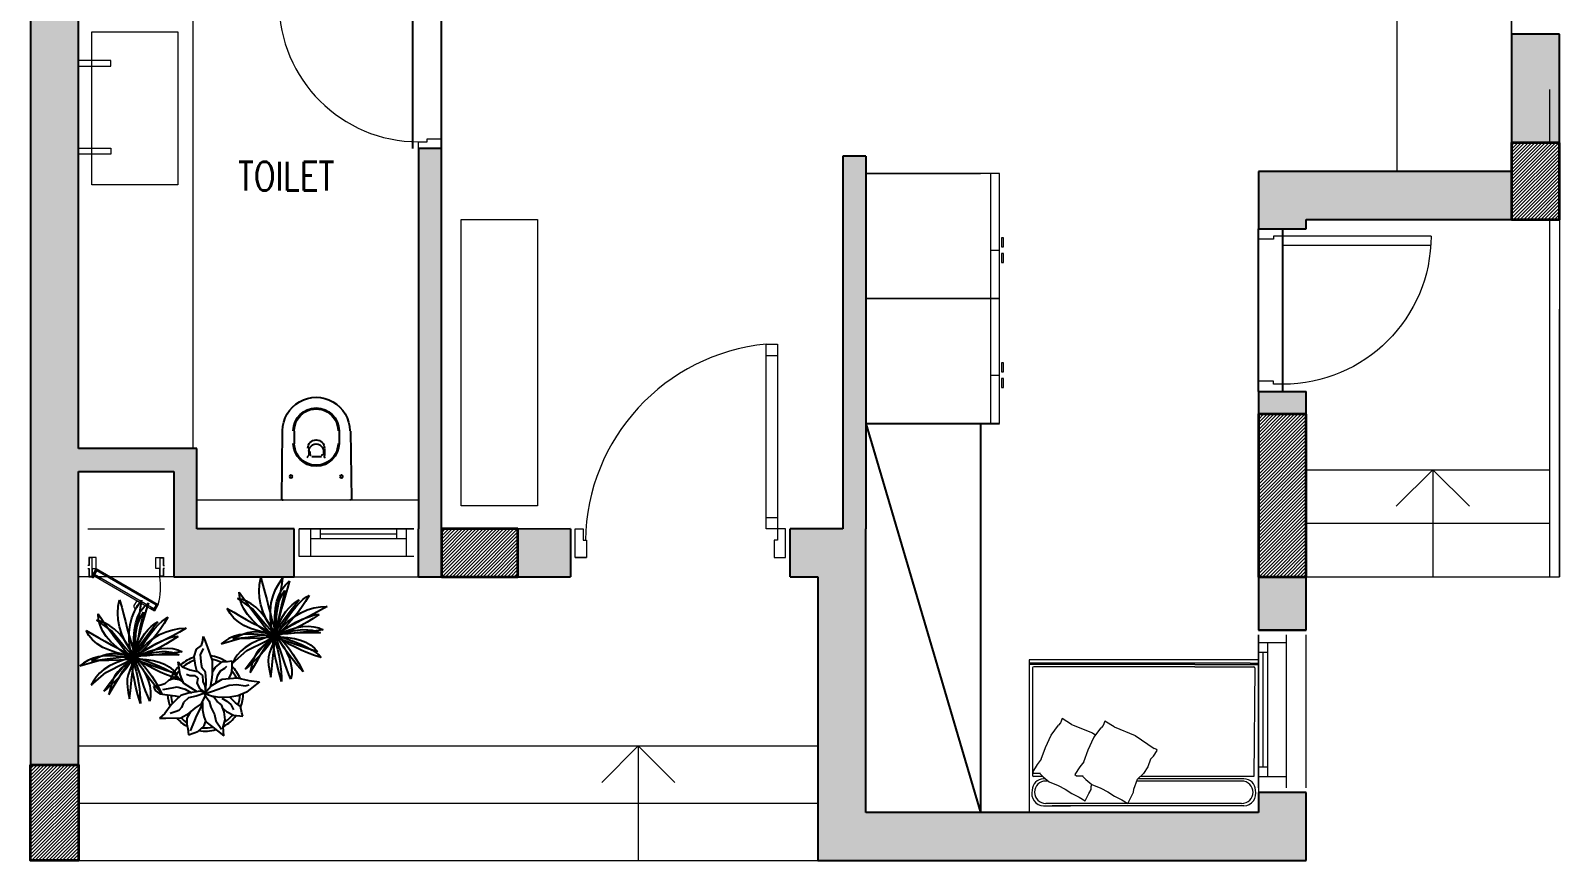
# Model space of a CAD drawing. Header units: millimetres. Extents: x 864.5 to 872.5, y 207.2 to 223.2.
# Drawn here: x 864.49 to 872.49, y 207.23 to 211.57 of the extents above; entities that cross this region are included whole.
import ezdxf

# ---------------------------------------------------------------- set-up
doc = ezdxf.new("R2010")
doc.units = ezdxf.units.MM
for name, color, linetype, lineweight in [('A-DETL', 90, 'Continuous', 9), ('A-DOOR', 2, 'Continuous', 20), ('A-FLOR', 192, 'Continuous', 0), ('S-COLS', 52, 'Continuous', 35)]:
    doc.layers.add(name, color=color, linetype=linetype, lineweight=lineweight)
for name, color, linetype in [('A-DETL-TXT', 2, 'Continuous'), ('A-FURN', 2, 'Continuous'), ('A-WALL-CMU', 4, 'Continuous'), ('A-WALL-HEAD', 9, 'Continuous'), ('CAY', 94, 'Continuous'), ('DIENHOA', 3, 'Continuous')]:
    doc.layers.add(name, color=color, linetype=linetype)
doc.styles.add('ATT', font='romans.shx')
doc.styles.add('ID_ROMANS', font='ROMANS.shx', dxfattribs={"width": 0.8})
pattern_1 = [(45, (757.347452, 209.1913), (-0.0089802561, 0.0089802561), [])]

# ---------------------------------------------------------------- blocks, each defined once
blk = doc.blocks.new('toilet')
for points in [[(34693.4, 7868), (34698.5, 7512.1)], [(35054.4, 7512.1), (35059.5, 7868)], [(34835.7, 7603.6), (34835.7, 7639.2)], [(34840.8, 7618.8), (34840.8, 7634.1)], [(34851, 7644.3), (34901.8, 7644.3)], [(34912, 7618.8), (34912, 7634.1)], [(34917.1, 7603.6), (34917.1, 7639.2)], [(34759.5, 7512.1), (34759.5, 7578.2)], [(34993.4, 7512.1), (34993.4, 7578.2)]]:
    blk.add_lwpolyline(points)
for centre in [(34741.7, 7748.5), (35006.1, 7748.5)]:
    blk.add_circle(centre, 7.63)
for centre, radius, start, end in [((34701, 7865.5), 7.63, 90.00011, 180.95565), ((35051.8, 7865.4), 7.63, 0.09331, 89.99997), ((34873.9, 7575.6), 119.5, 0.00001, 179.99999), ((34873.9, 7575.6), 114.4, 359.99999, 180.00001), ((34817.9, 7641.7), 12.7, 357.83595, 53.12434), ((34873.9, 7601), 43.2, 180, 360), ((34873.9, 7616.3), 38.1, 179.99996, 0.00004), ((34848.5, 7631.5), 7.63, 89.99986, 180.00014), ((34899.3, 7631.5), 7.63, 359.99986, 90.00014), ((34929.8, 7641.7), 12.7, 126.87566, 182.16405), ((34873.9, 7509.5), 175.4, 179.99999, 0.00001), ((34873.9, 7509.5), 119.5, 180.00001, 359.99999), ((34873.9, 7509.5), 114.4, 179.99999, 0.00001)]:
    blk.add_arc(centre, radius, start, end)
blk = doc.blocks.new('*U4')
for p, q in [((720, 120), (720, 848.6)), ((765, 850), (765, 120)), ((0, 120), (35, 120)), ((0, 120), (0, 0)), ((35, 120), (35, 75)), ((765, 120), (720, 120)), ((765, 120), (765, 75)), ((800, 120), (765, 120)), ((800, 120), (800, 0)), ((50, 0), (0, 0)), ((35, 75), (50, 75)), ((50, 75), (50, 0)), ((750, 75), (750, 0)), ((765, 75), (750, 75)), ((750, 0), (800, 0))]:
    blk.add_line(p, q)
blk.add_arc((765, 120), 730, 90, 180)
at = {"layer": 'A-WALL-HEAD'}
for p, q in [((0, 150), (800, 150)), ((0, 0), (800, 0))]:
    blk.add_line(p, q, dxfattribs=at)
blk = doc.blocks.new('*U6')
for p, q in [((720, 120), (720, 848.6)), ((765, 850), (765, 120)), ((0, 120), (35, 120)), ((0, 120), (0, 0)), ((35, 120), (35, 75)), ((765, 120), (720, 120)), ((765, 120), (765, 75)), ((800, 120), (765, 120)), ((800, 120), (800, 0)), ((50, 0), (0, 0)), ((35, 75), (50, 75)), ((50, 75), (50, 0)), ((750, 75), (750, 0)), ((765, 75), (750, 75)), ((750, 0), (800, 0))]:
    blk.add_line(p, q)
blk.add_arc((765, 120), 730, 90, 180)
at = {"layer": 'A-WALL-HEAD'}
for p, q in [((0, 120), (800, 120)), ((0, 0), (800, 0))]:
    blk.add_line(p, q, dxfattribs=at)
blk = doc.blocks.new('f')
at = {"layer": 'A-FURN', "lineweight": 9}
for p, q in [((31954.4, -57429.7), (31954.4, -58129.7)), ((32608.9, -57429.7), (31954.4, -57429.7)), ((32608.9, -58129.7), (32608.9, -57429.7)), ((31954.4, -58129.7), (32608.9, -58129.7)), ((31956.4, -58084.7), (32608.9, -58084.7)), ((32143.6, -58139.9), (32143.6, -58150.2)), ((32190.6, -58139.9), (32143.6, -58139.9)), ((32143.6, -58150.2), (32190.6, -58150.2)), ((32190.6, -58150.2), (32190.6, -58139.9)), ((32208, -58084.7), (32208, -58129.7)), ((32225.4, -58139.9), (32225.4, -58150.2)), ((32272.5, -58139.9), (32225.4, -58139.9)), ((32225.4, -58150.2), (32272.5, -58150.2)), ((32272.5, -58150.2), (32272.5, -58139.9))]:
    blk.add_line(p, q, dxfattribs=at)
blk = doc.blocks.new('Cay03_mb')
at = {"layer": 'DIENHOA'}
for p, q in [((79, 504), (119, 555)), ((119, 555), (166, 599)), ((142, 519), (119, 442)), ((166, 599), (142, 519)), ((-365, 390), (-414, 403)), ((-414, 403), (-240, 278)), ((-315, 371), (-365, 390)), ((-264, 343), (-315, 371)), ((-211, 305), (-264, 343)), ((10, 295), (25, 374)), ((25, 374), (49, 444)), ((49, 444), (79, 504)), ((97, 366), (76, 291)), ((119, 442), (97, 366)), ((-240, 278), (-88, 95)), ((-158, 252), (-211, 305)), ((-104, 184), (-158, 252)), ((-50, 98), (-104, 184)), ((0, 105), (2, 206)), ((2, 206), (10, 295)), ((56, 216), (37, 142)), ((76, 291), (56, 216)), ((147, 144), (219, 200)), ((219, 200), (291, 243)), ((364, 193), (290, 155)), ((291, 243), (363, 275)), ((363, 275), (437, 297)), ((438, 231), (364, 193)), ((437, 297), (511, 310)), ((512, 271), (438, 231)), ((511, 310), (586, 314)), ((586, 314), (512, 271)), ((-345, 5), (-400, -17)), ((-299, 20), (-345, 5)), ((-255, 27), (-299, 20)), ((-208, 28), (-255, 27)), ((-153, 22), (-208, 28)), ((-83, 10), (-153, 22)), ((-88, 95), (5, -8)), ((5, -8), (-83, 10)), ((5, -8), (-50, 98)), ((5, -8), (0, 105)), ((5, -8), (76, 75)), ((20, 68), (5, -8)), ((75, 36), (5, -8)), ((5, -8), (100, 18)), ((46, 1), (5, -8)), ((37, 142), (20, 68)), ((97, 7), (46, 1)), ((145, 77), (75, 36)), ((76, 75), (147, 144)), ((155, 12), (97, 7)), ((100, 18), (182, 37)), ((217, 117), (145, 77)), ((220, 15), (155, 12)), ((182, 37), (253, 49)), ((290, 155), (217, 117)), ((289, 17), (220, 15)), ((253, 49), (315, 54)), ((362, 19), (289, 17)), ((315, 54), (369, 53)), ((436, 19), (362, 19)), ((369, 53), (419, 47)), ((419, 47), (465, 35)), ((510, 19), (436, 19)), ((465, 35), (510, 19)), ((-400, -17), (-468, -48)), ((-468, -48), (-376, -38)), ((-376, -38), (-295, -28)), ((-295, -28), (-226, -19)), ((-226, -19), (-166, -11)), ((-166, -11), (-114, -6)), ((-166, -174), (-120, -122)), ((-120, -122), (-80, -80)), ((-75, -127), (-118, -181)), ((-114, -6), (-69, -3)), ((-80, -80), (-45, -46)), ((-33, -69), (-75, -127)), ((-69, -3), (-30, -3)), ((-45, -46), (-17, -22)), ((5, -8), (-33, -69)), ((-30, -3), (5, -8)), ((-17, -22), (5, -8)), ((5, -8), (57, -73)), ((26, -64), (5, -8)), ((5, -8), (113, -40)), ((53, -42), (5, -8)), ((47, -126), (26, -64)), ((69, -191), (47, -126)), ((107, -76), (53, -42)), ((57, -73), (100, -139)), ((100, -139), (136, -204)), ((166, -110), (107, -76)), ((113, -40), (207, -74)), ((229, -143), (166, -110)), ((207, -74), (290, -108)), ((296, -175), (229, -143)), ((290, -108), (359, -141)), ((359, -141), (417, -174)), ((-330, -387), (-271, -307)), ((-250, -318), (-291, -355)), ((-271, -307), (-216, -236)), ((-206, -276), (-250, -318)), ((-216, -236), (-166, -174)), ((-162, -231), (-206, -276)), ((-118, -181), (-162, -231)), ((91, -257), (69, -191)), ((113, -322), (91, -257)), ((135, -386), (113, -322)), ((136, -204), (163, -268)), ((163, -268), (181, -330)), ((181, -330), (190, -390)), ((367, -205), (296, -175)), ((442, -233), (367, -205)), ((417, -174), (463, -204)), ((519, -258), (442, -233)), ((463, -204), (496, -232)), ((496, -232), (519, -258)), ((-291, -355), (-330, -387)), ((158, -445), (135, -386)), ((180, -499), (158, -445)), ((190, -446), (180, -499)), ((190, -390), (190, -446))]:
    blk.add_line(p, q, dxfattribs=at)
for points in [[(24, -5), (-41, 82), (-92, 167), (-130, 249), (-156, 330), (-170, 408), (-175, 484), (-170, 559), (-157, 633)], [(-157, 633), (-132, 551), (-111, 470), (-90, 389), (-70, 309), (-49, 229), (-27, 150), (-3, 72), (24, -5)], [(-16, -27), (-38, 80), (-49, 178), (-49, 269), (-39, 353), (-19, 430), (9, 501), (45, 567), (88, 629)], [(88, 629), (75, 544), (61, 461), (46, 379), (31, 298), (16, 217), (3, 136), (-8, 55), (-16, -27)], [(-396, 474), (-348, 406), (-301, 339), (-254, 275), (-208, 212), (-162, 151), (-115, 91), (-66, 32), (-16, -27)], [(-16, -27), (-108, 39), (-187, 102), (-252, 163), (-305, 224), (-345, 285), (-374, 347), (-390, 409), (-396, 474)], [(273, 387), (228, 329), (182, 270), (138, 212), (97, 156), (60, 103), (28, 55), (2, 11), (-16, -27)], [(-16, -27), (21, 64), (57, 140), (91, 203), (125, 255), (160, 297), (195, 332), (233, 362), (273, 387)], [(24, -5), (20, 93), (20, 177), (25, 249), (34, 310), (47, 363), (65, 409), (87, 452), (113, 492)], [(113, 492), (96, 420), (79, 347), (64, 276), (50, 208), (38, 145), (30, 87), (25, 36), (24, -5)], [(384, 437), (342, 368), (298, 302), (253, 239), (206, 181), (159, 127), (113, 78), (68, 34), (24, -5)], [(24, -5), (80, 92), (134, 176), (186, 248), (234, 309), (279, 357), (319, 395), (355, 421), (384, 437)], [(-530, 290), (-458, 248), (-388, 208), (-319, 169), (-251, 131), (-183, 95), (-115, 60), (-46, 26), (24, -5)], [(24, -5), (-87, 15), (-185, 40), (-270, 68), (-344, 101), (-406, 140), (-457, 184), (-499, 233), (-530, 290)], [(497, 224), (429, 178), (362, 137), (294, 99), (227, 66), (162, 37), (100, 11), (40, -10), (-16, -27)], [(-16, -27), (75, 38), (160, 92), (237, 136), (307, 170), (368, 195), (420, 213), (463, 222), (497, 224)], [(-16, -27), (-134, -5), (-235, 5), (-322, 5), (-396, -5), (-459, -22), (-512, -46), (-558, -74), (-598, -105)], [(24, -5), (99, 30), (173, 57), (245, 77), (313, 88), (378, 92), (438, 87), (493, 74), (541, 52)], [(541, 52), (484, 43), (421, 35), (354, 28), (285, 21), (216, 14), (148, 8), (83, 2), (24, -5)], [(-598, -105), (-393, -44), (-155, -37), (-16, -27)], [(-472, -320), (-310, -179), (-98, -73), (24, -5)], [(24, -5), (-92, -35), (-188, -68), (-267, -105), (-330, -145), (-380, -187), (-418, -231), (-448, -275), (-472, -320)], [(-276, -424), (-227, -345), (-186, -276), (-150, -216), (-119, -164), (-91, -120), (-66, -82), (-41, -52), (-16, -27)], [(-16, -27), (-85, -86), (-137, -133), (-176, -173), (-204, -210), (-226, -249), (-243, -295), (-258, -352), (-276, -424)], [(24, -5), (-14, -88), (-41, -153), (-60, -205), (-70, -251), (-73, -295), (-69, -344), (-60, -402), (-45, -475)], [(-45, -475), (-34, -383), (-25, -303), (-18, -233), (-12, -173), (-6, -121), (2, -77), (11, -39), (24, -5)], [(76, -524), (49, -428), (27, -342), (9, -264), (-4, -196), (-12, -138), (-17, -90), (-18, -53), (-16, -27)], [(478, -192), (422, -176), (361, -157), (298, -135), (232, -113), (167, -89), (102, -67), (41, -45), (-16, -27)], [(-16, -27), (67, -27), (146, -33), (219, -45), (286, -63), (346, -87), (398, -117), (443, -152), (478, -192)], [(-16, -27), (8, -95), (29, -163), (44, -231), (56, -296), (65, -359), (71, -419), (74, -474), (76, -524)], [(316, -418), (251, -343), (195, -273), (147, -210), (106, -154), (74, -105), (50, -63), (33, -30), (24, -5)], [(24, -5), (75, -57), (122, -111), (164, -165), (203, -219), (237, -273), (267, -324), (294, -373), (316, -418)]]:
    blk.add_lwpolyline(points, dxfattribs=at)
blk = doc.blocks.new('12PPLT12')
at = {"color": 0, "linetype": 'ByBlock'}
for p, q in [((-0.116, 0.583), (-0.05, 0.632)), ((-0.05, 0.632), (-0.034, 0.694)), ((-0.034, 0.694), (-0.032, 0.751)), ((-0.032, 0.751), (-0.002, 0.689)), ((-0.002, 0.689), (0.044, 0.559)), ((-0.349, 0.334), (-0.362, 0.415)), ((-0.362, 0.415), (-0.303, 0.35)), ((-0.148, 0.486), (-0.116, 0.583)), ((-0.132, 0.367), (-0.148, 0.486)), ((-0.064, 0.51), (-0.026, 0.591)), ((-0.05, 0.38), (-0.064, 0.51)), ((0.044, 0.559), (0.09, 0.432)), ((0.09, 0.432), (0.09, 0.339)), ((0.134, 0.347), (0.22, 0.415)), ((0.22, 0.415), (0.291, 0.421)), ((0.291, 0.421), (0.35, 0.429)), ((0.35, 0.429), (0.348, 0.331)), ((-0.332, 0.247), (-0.349, 0.334)), ((-0.289, 0.136), (-0.332, 0.247)), ((-0.303, 0.35), (-0.208, 0.312)), ((-0.205, 0.231), (-0.251, 0.247)), ((-0.208, 0.312), (-0.105, 0.29)), ((-0.137, 0.231), (-0.205, 0.231)), ((-0.097, 0.204), (-0.137, 0.231)), ((-0.108, 0.279), (-0.132, 0.367)), ((-0.11, 0.133), (-0.097, 0.204)), ((-0.105, 0.29), (-0.037, 0.236)), ((-0.043, 0.334), (-0.05, 0.38)), ((0.003, 0.279), (-0.043, 0.334)), ((-0.037, 0.236), (-0.034, 0.158)), ((0.009, 0.169), (0.003, 0.279)), ((0.09, 0.253), (0.082, 0.174)), ((0.09, 0.339), (0.09, 0.253)), ((0.093, 0.282), (0.134, 0.347)), ((0.155, 0.228), (0.131, 0.13)), ((0.193, 0.293), (0.155, 0.228)), ((0.25, 0.328), (0.193, 0.293)), ((0.223, 0.188), (0.421, 0.204)), ((0.28, 0.353), (0.25, 0.328)), ((0.342, 0.266), (0.304, 0.19)), ((0.348, 0.331), (0.342, 0.266)), ((0.421, 0.204), (0.573, 0.171)), ((-0.671, 0.098), (-0.687, 0.095)), ((-0.687, 0.095), (-0.666, 0.036)), ((-0.59, 0.109), (-0.671, 0.098)), ((-0.666, 0.036), (-0.601, -0.005)), ((-0.536, 0.125), (-0.59, 0.109)), ((-0.563, 0.052), (-0.441, 0.074)), ((-0.487, 0.171), (-0.536, 0.125)), ((-0.425, 0.193), (-0.487, 0.171)), ((-0.441, 0.074), (-0.373, 0.084)), ((-0.346, 0.179), (-0.425, 0.193)), ((-0.373, 0.084), (-0.27, 0.057)), ((-0.292, 0.149), (-0.346, 0.179)), ((-0.229, 0.003), (-0.324, -0.027)), ((-0.194, 0.074), (-0.289, 0.136)), ((-0.27, 0.057), (-0.186, 0.006)), ((-0.069, 0.027), (-0.229, 0.003)), ((-0.108, 0.019), (-0.194, 0.074)), ((-0.01, 0.003), (-0.121, -0.038)), ((-0.069, 0.06), (-0.11, 0.133)), ((-0.01, 0.014), (-0.069, 0.06)), ((-0.002, 0.006), (-0.069, 0.027)), ((-0.034, 0.158), (-0.007, 0.101)), ((-0.018, -0.008), (0.074, 0.098)), ((-0.01, -0.005), (0.169, 0.055)), ((0.003, 0.017), (-0.01, 0.014)), ((0.003, -0.029), (-0.01, 0.003)), ((-0.007, 0.101), (0.003, 0.017)), ((0.006, 0.027), (0.009, 0.169)), ((0.082, 0.174), (0.061, 0.082)), ((0.074, 0.098), (0.223, 0.188)), ((0.169, 0.055), (0.315, 0.109)), ((0.315, 0.109), (0.413, 0.117)), ((0.413, 0.117), (0.524, 0.101)), ((0.545, 0.017), (0.429, -0.032)), ((0.524, 0.101), (0.578, 0.114)), ((0.613, 0.074), (0.545, 0.017)), ((0.573, 0.171), (0.716, 0.152)), ((0.716, 0.152), (0.613, 0.074)), ((-0.601, -0.005), (-0.503, -0.021)), ((-0.452, -0.152), (-0.536, -0.268)), ((-0.503, -0.021), (-0.4, -0.032)), ((-0.395, -0.094), (-0.452, -0.152)), ((-0.4, -0.032), (-0.357, -0.04)), ((-0.324, -0.027), (-0.395, -0.094)), ((-0.316, -0.187), (-0.352, -0.227)), ((-0.292, -0.122), (-0.316, -0.187)), ((-0.224, -0.059), (-0.292, -0.122)), ((-0.121, -0.038), (-0.224, -0.059)), ((-0.213, -0.263), (-0.135, -0.195)), ((-0.135, -0.195), (-0.053, -0.14)), ((-0.119, -0.304), (-0.04, -0.148)), ((-0.053, -0.14), (0.003, -0.029)), ((-0.037, -0.122), (-0.04, -0.219)), ((0.082, -0.038), (-0.018, -0.008)), ((-0.007, -0.024), (0.05, -0.105)), ((0.05, -0.105), (0.071, -0.181)), ((0.071, -0.181), (0.12, -0.282)), ((0.188, -0.054), (0.082, -0.038)), ((0.112, -0.051), (0.09, -0.043)), ((0.155, -0.108), (0.112, -0.051)), ((0.212, -0.152), (0.155, -0.108)), ((0.323, -0.051), (0.188, -0.054)), ((0.247, -0.246), (0.212, -0.152)), ((0.215, -0.062), (0.282, -0.103)), ((0.234, -0.2), (0.277, -0.241)), ((0.282, -0.103), (0.334, -0.146)), ((0.429, -0.032), (0.323, -0.051)), ((0.396, -0.124), (0.326, -0.054)), ((0.334, -0.146), (0.372, -0.217)), ((0.464, -0.176), (0.396, -0.124)), ((0.48, -0.257), (0.464, -0.176)), ((-0.536, -0.268), (-0.606, -0.328)), ((-0.606, -0.328), (-0.522, -0.328)), ((-0.522, -0.328), (-0.324, -0.325)), ((-0.387, -0.241), (-0.465, -0.268)), ((-0.352, -0.227), (-0.387, -0.241)), ((-0.324, -0.325), (-0.213, -0.263)), ((-0.244, -0.33), (-0.247, -0.406)), ((-0.193, -0.236), (-0.244, -0.33)), ((-0.199, -0.494), (-0.139, -0.358)), ((-0.139, -0.358), (-0.119, -0.304)), ((-0.04, -0.219), (-0.021, -0.308)), ((-0.021, -0.308), (0.006, -0.376)), ((-0.017, -0.432), (0.003, -0.378)), ((0.006, -0.376), (0.074, -0.428)), ((0.12, -0.282), (0.139, -0.363)), ((0.139, -0.363), (0.212, -0.474)), ((0.236, -0.444), (0.261, -0.349)), ((0.261, -0.349), (0.247, -0.246)), ((0.277, -0.241), (0.372, -0.287)), ((0.372, -0.287), (0.494, -0.301)), ((0.494, -0.301), (0.48, -0.257)), ((-0.247, -0.406), (-0.233, -0.471)), ((-0.233, -0.471), (-0.222, -0.551)), ((-0.222, -0.551), (-0.148, -0.522)), ((-0.148, -0.522), (-0.102, -0.503)), ((-0.102, -0.503), (-0.017, -0.432)), ((0.074, -0.428), (0.158, -0.496)), ((0.158, -0.496), (0.242, -0.561)), ((0.242, -0.561), (0.236, -0.444))]:
    blk.add_line(p, q, dxfattribs=at)
for radius, start, end in [(0.5, 107.123, 130.9816), (0.458, 107.9864, 130.5771), (0.5, 56.9563, 82.295), (0.458, 62.6899, 79.5345), (0.5, 134.8021, 159.1804), (0.458, 138.4756, 155.3347), (0.458, 26.2761, 41.1349), (0.5, 22.9768, 45.8473), (0.5, 182.503, 200.4563), (0.458, 183.2699, 197.4002), (0.458, 340.6559, 357.5057), (0.5, 338.5862, 359.7442), (0.5, 220.6606, 241.3393), (0.458, 225.0835, 237.5023), (0.5, 298.3455, 324.4541), (0.458, 303.3868, 322.0756), (0.5, 259.7038, 286.1281), (0.458, 264.1886, 282.4028)]:
    blk.add_arc((0, 0), radius, start, end, dxfattribs=at)
at = {"color": 0, "linetype": 'ByBlock', "style": 'ATT'}
for tag, p, flags in [('ITEM', (-1, -3.25), 3), ('ROOM_NUMBER', (-1, -4.583), 1)]:
    blk.add_attdef(tag, p, '', height=1, dxfattribs=dict(at, flags=flags))
blk = doc.blocks.new('sofa')
at = {"layer": 'A-FURN', "lineweight": 9}
for p, q in [((-120.5821, 134.3595), (-120.5821, 133.1595)), ((-119.7821, 134.3595), (-120.5821, 134.3595)), ((-120.3927, 134.2875), (-120.3927, 134.3349)), ((-120.3706, 134.3409), (-120.3867, 134.3409)), ((-120.3749, 134.3345), (-120.3752, 134.2994)), ((-120.3695, 134.3425), (-120.3749, 134.3345)), ((-120.3292, 134.3179), (-120.3695, 134.3425)), ((-119.8241, 134.3409), (-120.3668, 134.3409)), ((-119.8181, 133.4927), (-119.8181, 134.3349)), ((-119.8061, 133.4927), (-119.8061, 134.3595)), ((-119.8001, 133.2036), (-119.8001, 134.3595)), ((-119.7821, 133.1595), (-119.7821, 134.3595)), ((-120.5461, 134.2835), (-120.5461, 134.1433)), ((-120.5341, 133.2703), (-120.5341, 134.2715)), ((-120.4214, 134.2538), (-120.4407, 134.208)), ((-120.3942, 134.286), (-120.4214, 134.2538)), ((-120.4167, 134.2594), (-120.4167, 134.2715)), ((-120.4047, 134.2736), (-120.4047, 134.2835)), ((-120.3942, 134.286), (-120.3752, 134.3048)), ((-120.3023, 134.2961), (-120.3292, 134.3179)), ((-120.3023, 134.2961), (-120.2404, 134.2741)), ((-120.2404, 134.2741), (-120.1758, 134.2439)), ((-120.1758, 134.2439), (-120.1248, 134.2057)), ((-120.5461, 133.2583), (-120.5461, 134.2394)), ((-120.4598, 134.1704), (-120.4817, 134.1354)), ((-120.4407, 134.208), (-120.4598, 134.1704)), ((-120.1114, 134.1948), (-120.1248, 134.2057)), ((-120.1199, 134.1382), (-120.0898, 134.1866)), ((-120.0898, 134.1866), (-120.1114, 134.1948)), ((-120.5009, 134.0978), (-120.52, 134.0655)), ((-120.4954, 134.1085), (-120.5009, 134.0978)), ((-120.4817, 134.1354), (-120.4954, 134.1085)), ((-120.4079, 134.063), (-120.3889, 134.0817)), ((-120.3886, 134.1114), (-120.3889, 134.0763)), ((-120.3832, 134.1195), (-120.3886, 134.1114)), ((-120.3429, 134.0949), (-120.3832, 134.1195)), ((-120.316, 134.0731), (-120.3429, 134.0949)), ((-120.1199, 134.1382), (-120.1639, 134.0278)), ((-120.52, 134.0655), (-120.4823, 134.0463)), ((-120.4823, 134.0463), (-120.4608, 134.0354)), ((-120.4608, 134.0354), (-120.4446, 134.0352)), ((-120.4351, 134.0308), (-120.4544, 133.985)), ((-120.4446, 134.0352), (-120.4346, 134.0315)), ((-120.4079, 134.063), (-120.4351, 134.0308)), ((-120.316, 134.0731), (-120.2541, 134.0511)), ((-120.2541, 134.0511), (-120.1895, 134.0209)), ((-120.1895, 134.0209), (-120.1385, 133.9827)), ((-120.1639, 134.0278), (-120.1757, 134.0106)), ((-120.4735, 133.9473), (-120.4954, 133.9124)), ((-120.4544, 133.985), (-120.4735, 133.9473)), ((-120.1251, 133.9718), (-120.1385, 133.9827)), ((-120.1336, 133.9152), (-120.1035, 133.9636)), ((-120.1035, 133.9636), (-120.1251, 133.9718)), ((-120.5146, 133.8747), (-120.5337, 133.8425)), ((-120.5337, 133.8425), (-120.496, 133.8233)), ((-120.5091, 133.8855), (-120.5146, 133.8747)), ((-120.4954, 133.9124), (-120.5091, 133.8855)), ((-120.1336, 133.9152), (-120.1776, 133.8048)), ((-120.496, 133.8233), (-120.4745, 133.8124)), ((-120.4745, 133.8124), (-120.4583, 133.8122)), ((-120.4583, 133.8122), (-120.4072, 133.793)), ((-120.4167, 133.2474), (-120.4167, 133.7966)), ((-120.3777, 133.7603), (-120.4072, 133.793)), ((-120.4047, 133.2354), (-120.4047, 133.7902)), ((-120.3927, 133.1841), (-120.3927, 133.777)), ((-120.3428, 133.7385), (-120.3777, 133.7603)), ((-120.1776, 133.8048), (-120.2458, 133.7054)), ((-120.3024, 133.7247), (-120.3428, 133.7385)), ((-120.3024, 133.7247), (-120.2863, 133.7084)), ((-120.2863, 133.7084), (-120.2567, 133.6893)), ((-120.2567, 133.6893), (-120.2513, 133.6919)), ((-120.2513, 133.6919), (-120.2458, 133.7054)), ((-119.8181, 133.4927), (-119.8181, 133.2036)), ((-119.8061, 133.4927), (-119.8061, 133.2036)), ((-120.5461, 133.2354), (-120.5461, 133.2583)), ((-120.5341, 133.2474), (-120.5341, 133.2703)), ((-119.8181, 133.2036), (-119.8181, 133.1841)), ((-119.8061, 133.2036), (-119.8061, 133.1595)), ((-119.8001, 133.2036), (-119.8001, 133.1595)), ((-119.7821, 133.1595), (-120.5821, 133.1595)), ((-119.8241, 133.1781), (-120.3927, 133.1841))]:
    blk.add_line(p, q, dxfattribs=at)
for centre, radius, start, end in [((-120.482, 134.2818), 0.0641, 74.29638, 178.50148), ((-120.4741, 134.2715), 0.06, 91.38733, 180), ((-120.4754, 134.3255), 0.006, 88.61267, 91.38733), ((-120.4767, 134.2715), 0.06, 0, 88.61267), ((-120.4647, 134.2835), 0.06, 0, 90), ((-120.3867, 134.3349), 0.006, 90, 180), ((-119.8241, 134.3349), 0.006, 0, 90), ((-120.482, 133.2371), 0.0641, 181.49852, 285.70362), ((-120.4741, 133.2474), 0.06, 180, 270), ((-120.4767, 133.2474), 0.06, 270, 0), ((-120.4647, 133.2354), 0.06, 270, 0), ((-119.8241, 133.1841), 0.006, 270, 0), ((-119.8241, 133.1841), 0.006, 270, 0)]:
    blk.add_arc(centre, radius, start, end, dxfattribs=at)

msp = doc.modelspace()

# ---------------------------------------------------------------- hatches: boundary and pattern name
at = {"layer": 'A-FLOR'}
h = msp.add_hatch(dxfattribs=at)
h.set_pattern_fill('ANSI31', color=256, scale=0.004)
h.set_pattern_definition(pattern_1)
h.paths.add_polyline_path([(872.4923, 210.9851), (872.2423, 210.9851), (872.2423, 210.5851), (872.4923, 210.5851)])
h = msp.add_hatch(dxfattribs=at)
h.set_pattern_fill('ANSI31', color=256, scale=0.004)
h.set_pattern_definition(pattern_1)
h.paths.add_polyline_path([(871.1673, 209.5651), (870.9173, 209.5651), (870.9173, 208.7151), (871.1673, 208.7151)])
h = msp.add_hatch(dxfattribs=at)
h.set_pattern_fill('ANSI31', color=256, scale=0.004)
h.set_pattern_definition(pattern_1)
h.paths.add_polyline_path([(867.0423, 208.9651), (866.6423, 208.9651), (866.6423, 208.7151), (867.0423, 208.7151)])
h = msp.add_hatch(dxfattribs=at)
h.set_pattern_fill('ANSI31', color=256, scale=0.004)
h.set_pattern_definition(pattern_1)
h.paths.add_polyline_path([(864.4923, 207.7301), (864.7423, 207.7301), (864.7423, 207.2301), (864.4923, 207.2301)])
at = {"layer": 'A-WALL-HEAD', "true_color": 0x636466}
h = msp.add_hatch(color=251, dxfattribs=at)
h.dxf.hatch_style = 1
h.paths.add_polyline_path([(865.3623, 220.9551), (865.4923, 220.9551), (865.4923, 221.2051), (865.2423, 221.2051), (865.2423, 220.9551), (865.2423, 220.4551), (864.7423, 220.4551), (864.7423, 220.9551), (864.7423, 221.2051), (864.7423, 223.2301), (864.4923, 223.2301), (864.4923, 216.7051), (864.7423, 216.7051), (864.7423, 216.9654), (864.7423, 220.3351), (865.3623, 220.3351)])
h.paths.add_polyline_path([(867.3523, 221.2051), (867.0422, 221.2051), (867.0422, 220.9551), (867.3523, 220.9551)])
h.paths.add_polyline_path([(866.6422, 221.2051), (866.5423, 221.2051), (866.5423, 220.9551), (866.6422, 220.9551)])
h.paths.add_polyline_path([(872.4923, 221.2051), (871.2923, 221.2051), (871.2923, 220.9551), (871.9223, 220.9551), (872.0423, 220.9551), (872.2423, 220.9551), (872.2423, 220.7151), (872.2423, 220.5851), (872.2423, 219.5051), (872.2423, 219.2851), (872.4923, 219.2851), (872.4923, 219.5051)])
h.paths.add_polyline_path([(870.7923, 221.2051), (870.6023, 221.2051), (870.6023, 220.9551), (870.7923, 220.9551)])
h.paths.add_polyline_path([(872.4923, 216.8051), (872.4923, 217.0351), (872.2423, 217.0351), (872.2423, 216.8051), (872.2423, 215.3551), (872.4923, 215.3551)])
h.paths.add_polyline_path([(872.4923, 214.7551), (872.2423, 214.7551), (872.2423, 213.8051), (872.4923, 213.8051)])
h.paths.add_polyline_path([(864.7423, 216.1051), (864.4923, 216.1051), (864.4923, 212.5051), (864.7423, 212.5051)])
h.paths.add_polyline_path([(866.5423, 212.1551), (864.7423, 212.1551), (864.7423, 211.9051), (866.5423, 211.9051)])
h.paths.add_polyline_path([(872.4923, 211.5551), (872.2423, 211.5551), (872.2423, 210.9851), (872.4923, 210.9851)])
h.paths.add_polyline_path([(872.2423, 210.8351), (870.9173, 210.8351), (870.9173, 210.7151), (870.9173, 210.5351), (871.0448, 210.5351), (871.1673, 210.5351), (871.1673, 210.5851), (872.2423, 210.5851)])
h.paths.add_polyline_path([(871.1673, 209.6851), (870.9173, 209.6851), (870.9173, 209.5651), (871.1673, 209.5651)], flags=17)
h.paths.add_polyline_path([(871.1673, 208.7151), (870.9173, 208.7151), (870.9173, 208.4351), (871.1673, 208.4351)], flags=17)
h.paths.add_polyline_path([(871.1673, 207.5851), (870.9173, 207.5851), (870.9173, 207.4801), (868.8623, 207.4801), (868.8623, 208.9651), (868.8623, 209.5251), (868.8623, 210.9151), (868.7423, 210.9151), (868.7423, 210.8251), (868.7423, 208.9651), (868.4673, 208.9651), (868.4673, 208.7151), (868.6123, 208.7151), (868.6123, 207.2301), (871.1673, 207.2301)])
h.paths.add_polyline_path([(867.3174, 208.9651), (867.0423, 208.9647), (867.0423, 208.7151), (867.3174, 208.7151)])
h.paths.add_polyline_path([(865.8723, 208.9651), (865.3623, 208.9651), (865.3623, 209.3851), (864.7423, 209.3851), (864.7423, 211.9051), (864.4923, 211.9051), (864.4923, 207.7301), (864.7423, 207.7301), (864.7423, 208.7151), (864.7423, 209.2651), (865.2423, 209.2651), (865.2423, 208.9651), (865.2423, 208.9651), (865.2423, 208.7151), (865.8723, 208.7151)])
h.paths.add_polyline_path([(866.6423, 210.956), (866.5223, 210.9557), (866.5223, 208.9651), (866.5223, 208.7151), (866.6423, 208.7151), (866.6423, 208.9651)])
h.paths.add_polyline_path([(866.6423, 211.9051), (866.5423, 211.9051), (866.5223, 211.9051), (866.5223, 211.756), (866.6423, 211.756)])
h.paths.add_polyline_path([(867.0423, 212.1551), (867.0423, 211.9051)])

# ---------------------------------------------------------------- linework, layer by layer
msp.add_line((868.8623, 209.5161), (869.5623, 209.5161))
at = {"layer": 'A-DETL'}
for p, q in [((872.2423, 213.7801), (872.2423, 211.5551)), ((872.2423, 211.5551), (872.2423, 213.7801)), ((872.4423, 210.9851), (872.4423, 211.2651)), ((872.4423, 208.7151), (872.4423, 210.5851)), ((872.4923, 210.5851), (872.4923, 208.7151)), ((872.4923, 208.7151), (872.4923, 210.1151)), ((868.3414, 208.9651), (868.3414, 209.932)), ((868.3414, 209.932), (868.4007, 209.932)), ((868.4007, 209.932), (868.4007, 208.9058)), ((868.3414, 209.8726), (868.4007, 209.8726)), ((871.1673, 209.2751), (872.4423, 209.2751)), ((871.8298, 209.2751), (871.6385, 209.0838)), ((871.8298, 209.2751), (871.8298, 208.7151)), ((871.8298, 209.2751), (872.0211, 209.0838)), ((864.7923, 208.9651), (865.1923, 208.9651)), ((866.4973, 208.9651), (865.8973, 208.9651)), ((865.8973, 208.8201), (865.8973, 208.9651)), ((865.8973, 208.9651), (866.4973, 208.9651)), ((865.9573, 208.9651), (865.9573, 208.8201)), ((866.0073, 208.9651), (866.0073, 208.9151)), ((866.4073, 208.9651), (866.4073, 208.9151)), ((866.4573, 208.9651), (866.4573, 208.8201)), ((867.3423, 208.8151), (867.3423, 208.9651)), ((867.3423, 208.9651), (867.3839, 208.9651)), ((867.3839, 208.9651), (867.3839, 208.9058)), ((868.3414, 209.0245), (868.4007, 209.0245)), ((868.4423, 208.9651), (868.3414, 208.9651)), ((868.4423, 208.8151), (868.4423, 208.9651)), ((871.1673, 208.9951), (872.4423, 208.9951)), ((865.9573, 208.9151), (866.4573, 208.9151)), ((866.0073, 208.9401), (866.4073, 208.9401)), ((867.3839, 208.9058), (867.4017, 208.9058)), ((867.4017, 208.9058), (867.4017, 208.8151)), ((868.3829, 208.9058), (868.3829, 208.8151)), ((868.4007, 208.9058), (868.3829, 208.9058)), ((864.8363, 208.8151), (864.7963, 208.8151)), ((864.7963, 208.8151), (864.7963, 208.7751)), ((864.8143, 208.8131), (864.7983, 208.8131)), ((864.7983, 208.8131), (864.7983, 208.7731)), ((864.8143, 208.7171), (864.8143, 208.8131)), ((864.8363, 208.7576), (864.8363, 208.8151)), ((865.1483, 208.7576), (865.1483, 208.8151)), ((865.1483, 208.8151), (865.1883, 208.8151)), ((865.1703, 208.7171), (865.1703, 208.8131)), ((865.1703, 208.8131), (865.1863, 208.8131)), ((865.1863, 208.8131), (865.1863, 208.7731)), ((865.1883, 208.8151), (865.1883, 208.7751)), ((866.4973, 208.8201), (865.8973, 208.8201)), ((867.3423, 208.8151), (867.4017, 208.8151)), ((867.4017, 208.8151), (867.3423, 208.8151)), ((868.3829, 208.8151), (868.4423, 208.8151)), ((864.7983, 208.7731), (864.7923, 208.7731)), ((864.7923, 208.7571), (864.7983, 208.7571)), ((864.7963, 208.7551), (864.7963, 208.7151)), ((864.7983, 208.7571), (864.7983, 208.7171)), ((864.8163, 208.723), (864.8363, 208.7576)), ((864.8163, 208.7151), (864.8163, 208.7576)), ((864.8163, 208.7576), (864.8363, 208.7576)), ((864.8363, 208.7576), (864.8163, 208.723)), ((865.1407, 208.5355), (864.8163, 208.723)), ((864.8218, 208.7245), (864.8378, 208.7522)), ((864.8616, 208.7015), (864.8218, 208.7245)), ((864.8272, 208.7259), (864.8392, 208.7467)), ((864.8392, 208.7467), (864.8272, 208.7259)), ((865.1378, 208.5464), (864.8272, 208.7259)), ((864.8272, 208.7259), (864.8636, 208.7049)), ((864.8363, 208.7576), (865.1607, 208.5702)), ((864.8378, 208.7522), (864.8776, 208.7292)), ((864.8392, 208.7467), (865.1498, 208.5672)), ((864.8756, 208.7257), (864.8392, 208.7467)), ((864.8776, 208.7292), (864.8756, 208.7257)), ((865.1683, 208.7576), (865.1483, 208.7576)), ((865.1683, 208.7151), (865.1683, 208.7576)), ((865.1863, 208.7731), (865.1923, 208.7731)), ((865.1923, 208.7571), (865.1863, 208.7571)), ((865.1863, 208.7571), (865.1863, 208.7171)), ((865.1883, 208.7551), (865.1883, 208.7151)), ((865.2423, 208.7151), (864.7423, 208.7151)), ((864.7963, 208.7151), (864.8163, 208.7151)), ((864.7983, 208.7171), (864.8143, 208.7171)), ((864.8128, 208.7119), (864.8226, 208.7119)), ((864.8178, 208.7172), (864.8178, 208.7074)), ((864.8636, 208.7049), (864.8616, 208.7015)), ((865.1883, 208.7151), (865.1683, 208.7151)), ((865.1863, 208.7171), (865.1703, 208.7171)), ((865.8723, 208.7151), (866.5223, 208.7151)), ((871.1673, 208.7151), (872.4923, 208.7151)), ((872.4423, 208.7151), (872.4923, 208.7151)), ((865.0477, 208.5892), (865.0333, 208.5647)), ((865.0505, 208.5546), (865.0651, 208.5792)), ((865.1154, 208.5917), (865.1134, 208.5882)), ((865.1134, 208.5882), (865.1498, 208.5672)), ((865.1552, 208.5687), (865.1154, 208.5917)), ((865.1498, 208.5672), (865.1378, 208.5464)), ((865.1498, 208.5672), (865.1378, 208.5464)), ((865.1392, 208.541), (865.1552, 208.5687)), ((865.1607, 208.5702), (865.1407, 208.5355)), ((865.1221, 208.5555), (865.1201, 208.552)), ((865.1201, 208.552), (865.1392, 208.541)), ((865.1378, 208.5464), (865.1221, 208.5555)), ((870.9173, 208.4101), (870.9173, 207.6101)), ((870.9173, 207.6101), (870.9173, 208.4101)), ((871.0623, 208.4101), (871.0623, 207.6101)), ((871.1673, 207.6101), (871.1673, 208.4101)), ((870.9173, 208.3701), (871.0623, 208.3701)), ((870.9173, 208.3201), (870.9673, 208.3201)), ((870.9423, 207.7201), (870.9423, 208.3201)), ((870.9673, 207.6701), (870.9673, 208.3701)), ((864.7423, 207.8301), (868.6122, 207.8301)), ((867.6722, 207.8301), (867.4809, 207.6388)), ((867.6722, 207.8301), (867.6722, 207.2301)), ((867.6722, 207.8301), (867.8636, 207.6388)), ((870.9173, 207.7201), (870.9673, 207.7201)), ((870.9173, 207.6701), (871.0623, 207.6701)), ((864.7423, 207.5301), (868.6122, 207.5301)), ((864.7423, 207.2301), (868.6122, 207.2301))]:
    msp.add_line(p, q, dxfattribs=at)
msp.add_circle((864.8178, 208.7119), 0.003, dxfattribs=at)
for centre, radius, start, end in [((868.4423, 208.8901), 1.0468, 95.53358, 179.14471), ((864.7983, 208.6619), 0.3738, 345.79459, 8.18915), ((865.0419, 208.5596), 0.01, 149.45249, 239.45249), ((865.0419, 208.5596), 0.01, 239.45249, 329.45249)]:
    msp.add_arc(centre, radius, start, end, dxfattribs=at)
at = {"layer": 'A-FURN', "lineweight": 9}
for p, q in [((871.6423, 213.2851), (871.6423, 210.8351)), ((865.3423, 209.3851), (865.3423, 211.9051)), ((868.8623, 210.8251), (869.4623, 210.8251)), ((866.5223, 209.1151), (865.3623, 209.1151))]:
    msp.add_line(p, q, dxfattribs=at)
at = {"layer": 'A-FURN'}
for p in [(868.8623, 209.5161), (869.4623, 209.5161)]:
    msp.add_line(p, (869.4623, 207.4801), dxfattribs=at)
at = {"layer": 'A-FURN', "lineweight": 9}
for points in [[(864.8123, 211.5661), (865.2623, 211.5661), (865.2623, 210.7661), (864.8123, 210.7661)], [(864.7423, 211.387), (864.9123, 211.387), (864.9123, 211.417), (864.7423, 211.417)], [(864.7423, 210.957), (864.9123, 210.957), (864.9123, 210.927), (864.7423, 210.927)], [(866.7448, 210.5851), (867.1448, 210.5851), (867.1448, 209.0851), (866.7448, 209.0851)]]:
    msp.add_lwpolyline(points, close=True, dxfattribs=at)
at = {"layer": 'A-WALL-CMU', "linetype": 'Continuous'}
for p, q in [((864.4923, 211.9137), (864.4923, 207.7301)), ((864.7423, 209.3851), (864.7423, 211.9051)), ((872.2423, 211.5551), (872.2423, 211.5551)), ((872.4923, 211.5551), (872.2423, 211.5551)), ((872.2423, 211.5551), (872.2423, 210.8351)), ((872.4923, 211.5551), (872.4923, 211.5551)), ((872.4923, 210.5851), (872.4923, 211.5551)), ((866.6423, 210.956), (866.5223, 210.9557)), ((866.5223, 210.9557), (866.5223, 208.9651)), ((866.6423, 208.9651), (866.6423, 210.956)), ((868.7423, 210.9151), (868.7423, 210.8251)), ((868.8623, 210.9151), (868.7423, 210.9151)), ((868.8623, 210.9151), (868.8623, 208.9651)), ((868.7423, 210.8251), (868.7423, 208.9651)), ((872.2423, 210.8351), (870.9173, 210.8351)), ((870.9173, 210.8351), (870.9173, 210.7151)), ((870.9173, 210.7151), (870.9173, 210.7151)), ((870.9173, 210.7151), (870.9173, 210.5351)), ((871.1673, 210.5351), (871.1673, 210.5851)), ((871.1673, 210.5851), (872.4923, 210.5851)), ((870.9173, 210.5351), (871.1673, 210.5351)), ((870.9173, 209.6851), (870.9173, 208.8351)), ((870.9173, 209.6851), (871.1673, 209.6851)), ((871.1673, 208.7151), (871.1673, 209.6851)), ((865.3623, 209.3851), (864.7423, 209.3851)), ((865.3623, 208.9651), (865.3623, 209.3851)), ((864.7423, 208.7151), (864.7423, 209.2651)), ((864.7423, 209.2651), (865.2423, 209.2651)), ((865.2423, 209.2651), (865.2423, 208.9651)), ((865.2423, 208.9651), (865.2423, 208.7151)), ((865.8723, 208.9651), (865.3623, 208.9651)), ((865.8723, 208.7151), (865.8723, 208.9651)), ((866.5223, 208.7151), (866.5223, 208.9651)), ((867.3174, 208.9651), (866.7423, 208.9643)), ((867.3174, 208.9651), (867.3174, 208.7151)), ((868.7423, 208.9651), (868.4673, 208.9651)), ((868.4673, 208.7151), (868.4673, 208.9651)), ((868.8623, 207.4801), (868.8623, 208.9651)), ((868.8623, 208.9651), (868.8623, 208.9651)), ((864.7423, 207.2301), (864.7423, 208.7151)), ((865.2423, 208.7151), (865.8723, 208.7151)), ((866.5223, 208.7151), (866.6422, 208.7151)), ((866.6423, 208.7151), (867.0423, 208.7151)), ((867.0423, 208.7151), (867.3174, 208.7151)), ((868.4673, 208.7151), (868.6123, 208.7151)), ((868.6123, 208.7151), (868.6123, 207.2301)), ((870.9173, 208.7151), (870.9173, 208.4351)), ((871.1673, 208.4351), (871.1673, 208.7151)), ((870.9173, 208.4351), (871.1673, 208.4351)), ((871.1673, 208.4351), (870.9173, 208.4351)), ((871.1673, 207.5851), (870.9173, 207.5851)), ((870.9173, 207.5851), (870.9173, 207.4801)), ((871.1673, 207.2301), (871.1673, 207.5851)), ((870.9173, 207.4801), (868.8623, 207.4801)), ((864.4923, 207.2301), (864.7423, 207.2301)), ((868.6123, 207.2301), (871.1673, 207.2301))]:
    msp.add_line(p, q, dxfattribs=at)
at = {"layer": 'S-COLS'}
for points in [[(872.4923, 210.9851), (872.2423, 210.9851), (872.2423, 210.5851), (872.4923, 210.5851)], [(872.4923, 210.9851), (872.2423, 210.9851), (872.2423, 210.5851), (872.4923, 210.5851)], [(871.1673, 209.5651), (870.9173, 209.5651), (870.9173, 208.7151), (871.1673, 208.7151)], [(871.1673, 209.5651), (870.9173, 209.5651), (870.9173, 208.7151), (871.1673, 208.7151)], [(867.0423, 208.9651), (866.6423, 208.9651), (866.6423, 208.7151), (867.0423, 208.7151)], [(867.0423, 208.9651), (866.6423, 208.9651), (866.6423, 208.7151), (867.0423, 208.7151)], [(864.4923, 207.7301), (864.7423, 207.7301), (864.7423, 207.2301), (864.4923, 207.2301)], [(864.4923, 207.7301), (864.7423, 207.7301), (864.7423, 207.2301), (864.4923, 207.2301)]]:
    msp.add_lwpolyline(points, close=True, dxfattribs=at)

# ---------------------------------------------------------------- block references
at = {"xscale": 0.001, "yscale": 0.001, "zscale": 0.001, "rotation": 90}
for p in [(811.4326, 178.2162), (811.4326, 177.5617)]:
    msp.add_blockref('f', p, dxfattribs=at)
at = {"rotation": 90}
msp.add_blockref('sofa', (1004.0768, 328.0622), dxfattribs=at)
at = {"layer": 'A-DOOR'}
for name, p, xscale, yscale, zscale, rotation in [('*U4', (866.6423, 210.956), 0.001, 0.001, 0.001, 90.00000000000001), ('*U6', (870.9173, 209.6851), -0.0010625, 0.0010625, 0.0010625, 270)]:
    msp.add_blockref(name, p, dxfattribs=dict(at, xscale=xscale, yscale=yscale, zscale=zscale, rotation=rotation))
at = {"layer": 'A-FURN', "lineweight": 9, "xscale": -0.001, "yscale": 0.001, "zscale": 0.001, "rotation": 180}
msp.add_blockref('toilet', (831.1128, 216.9883), dxfattribs=at)
at = {"layer": 'CAY'}
for name, p, xscale, yscale, zscale in [('Cay03_mb', (865.77, 208.4125), 0.00046875, 0.00046875, 0.00046875), ('Cay03_mb', (865.0311, 208.2979), 0.00046875, 0.00046875, 0.00046875), ('12PPLT12', (865.4073, 208.1047), 0.3957386673797647, 0.3957386673797647, 0.3957386673797647)]:
    msp.add_blockref(name, p, dxfattribs=dict(at, xscale=xscale, yscale=yscale, zscale=zscale))

# ---------------------------------------------------------------- texts
at = {"layer": 'A-DETL-TXT', "insert": (865.578, 210.8865), "char_height": 0.15, "width": 1.949751, "attachment_point": 1, "style": 'ID_ROMANS'}
msp.add_mtext('TOILET \\P ', dxfattribs=at)

doc.saveas('drawing.dxf')
